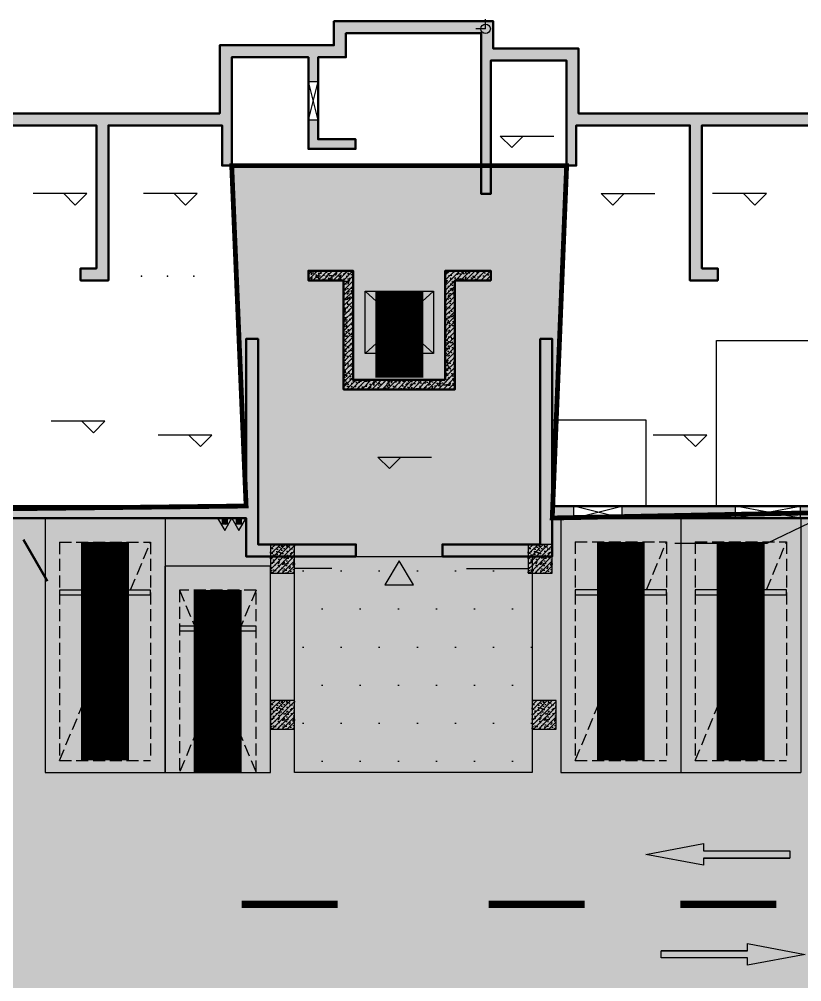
# Model space of a CAD drawing. Extents: x -1338203 to 1886333, y -530034 to 1031844.
# Drawn here: x 612019 to 628327, y 276688 to 296739 of the extents above; entities that cross this region are included whole.
import ezdxf

# ---------------------------------------------------------------- set-up
doc = ezdxf.new("R2010")
doc.units = 0
doc.header["$LTSCALE"] = 1000
doc.header["$MEASUREMENT"] = 0
doc.linetypes.add('A-001-平面B2$0$__DASH', pattern=[0.35, 0.25, -0.1])
doc.linetypes.add('DASH', pattern=[0.35, 0.25, -0.1])
for name, color, linetype in [('A-001-人防参照B1$0$WINDOW', 4, 'Continuous'), ('A-001-平面参照B1$0$0A-ELEV-PATT', 8, 'Continuous'), ('A-001-平面参照B1$0$AUDIT_D_220531184525-2', 40, 'Continuous'), ('A-001-车位参照B1$0$A-001-车位参照B1$0$0A-P-PKNG-CAR(B)', 21, 'Continuous'), ('A-15-平面B1$0$0A-A-SYMB-ELEV', 150, 'Continuous'), ('A-15-平面B1$0$0A-E-EVTR', 2, 'Continuous'), ('A-15-平面B1$0$0A-S-WALL', 255, 'Continuous'), ('A-15-平面B1$0$A-烟道风道', 57, 'Continuous'), ('p-a-core', 1, 'Continuous'), ('p-a-regular', 5, 'Continuous'), ('S-15-柱墙B1_1$0$0S-CW-HATCH', 251, 'Continuous'), ('S-15-柱墙B1_1$0$0S-CW-HATCH-UP', 251, 'Continuous'), ('S-15-柱墙B1_1$0$0S-S-HOLE', 55, 'Continuous'), ('S001地下一墙柱$0$S001地下一墙柱$0$0S-CC-LINE', 52, 'Continuous'), ('S001地下一墙柱$0$S001地下一墙柱$0$0S-CW-HATCH', 251, 'Continuous'), ('S001地下一墙柱$0$S001地下一墙柱$0$0S-CW-HATCH-UP', 251, 'Continuous'), ('中心线', 42, 'Continuous'), ('地面指向箭头', 7, 'Continuous'), ('负一层消火栓$0$0P-DIM-FH', 3, 'Continuous'), ('负一层消火栓$0$0P-EQUIP-FH', 7, 'Continuous')]:
    doc.layers.add(name, color=color, linetype=linetype)
doc.layers.add('A-15-平面B1$0$AAD-A-MARK', color=6, linetype='Continuous', plot=False)
doc.layers.add('p-a-mini', color=7, linetype='Continuous', true_color=0x0050ff)
doc.layers.add('p-h-walkable', color=7, linetype='Continuous', lineweight=70, true_color=0xf0f0f0)
doc.layers.add('S-15-柱墙B1_1$0$0S-CW-LINE', color=7, linetype='Continuous', lineweight=50)
pattern_1 = [(45, (1178660.714, 643508.46), (-53.0330086, 53.0330086), []), (50, (1178660.71, 643508.46), (215.178055, -18.82564), [22.5, -247.5]), (355, (1178660.71, 643508.46), (-41.6254, 225.65764), [18, -198]), (100.4514, (1178678.65, 643506.9), (173.552815, 206.83186), [19.12206, -210.342634]), (46.1842, (1178660.71, 643568.46), (320.17231, -49.6557), [33.75, -371.25]), (96.6356, (1178687.4, 643564.32), (280.39881, 292.23536), [28.68309, -315.5139]), (351.1842, (1178660.7, 643568.46), (280.39858, 292.23558), [27, -297]), (21, (1178690.71, 643553.46), (179.072116, -120.785667), [22.5, -247.5]), (326, (1178690.71, 643553.46), (72.9946, 217.54501), [18, -198]), (71.4514, (1178705.64, 643543.4), (252.06679, 96.75915), [19.12206, -210.342634]), (37.5, (1178660.714, 643508.46), (3.647957, 99.868156), [0, -195.6, 0, -201, 0, -198.75]), (7.5, (1178660.71, 643508.46), (78.920861, 118.323514), [0, -114.6, 0, -191.1, 0, -75.75]), (327.5, (1178593.814, 643508.46), (160.146731, -6.7664615), [0, -75, 0, -234, 0, -310.5]), (317.5, (1178563.81, 643508.46), (174.95585, 30.031495), [0, -97.5, 0, -155.4, 0, -220.5])]

# ---------------------------------------------------------------- blocks, each defined once
blk = doc.blocks.new('A-001-平面参照B1')
at = {"layer": 'A-001-平面参照B1$0$0A-ELEV-PATT'}
h = blk.add_hatch(dxfattribs=at)
h.set_pattern_fill('DOTS', color=256, scale=500)
h.set_pattern_definition([(0, (-766365.4, -306889.1), (396.875, 793.75), [0, -793.75])])
h.paths.add_polyline_path([(-143659, -25840), (-148609, -25840), (-148609, -21340), (-143659, -21340)])
at = {"layer": 'A-001-平面参照B1$0$AUDIT_D_220531184525-2', "ltscale": 0.002}
blk.add_lwpolyline([(-143659, -25840), (-148609, -25840), (-148609, -21340), (-143659, -21340)], close=True, dxfattribs=at)
blk = doc.blocks.new('A-001-人防参照B1')
at = {"layer": 'A-001-人防参照B1$0$WINDOW', "const_width": 50}
blk.add_lwpolyline([(-154260, -20990), (-153760, -21856)], dxfattribs=at)
blk = doc.blocks.new('负一层消火栓$0$$TwtSys$00000546')
h = blk.add_hatch()
h.set_pattern_fill('ANSI31', color=256, scale=200, style=0)
h.set_pattern_definition([(45, (-38543.802, -6670.83), (-17.67767, 17.67767), [])])
h.paths.add_polyline_path([(-65, 174), (65, 174), (65, 44), (-65, 44)])
for points in [[(0, 344), (-198, 0), (198, 0)], [(-65, 174), (65, 174), (65, 44), (-65, 44)]]:
    blk.add_lwpolyline(points, close=True)
blk = doc.blocks.new('负一层消火栓')
at = {"layer": '负一层消火栓$0$0P-DIM-FH'}
for p, q in [((-137869, -20640), (-138770, -21073)), ((-138770, -21073), (-140686, -21073))]:
    blk.add_line(p, q, dxfattribs=at)
at = {"layer": '负一层消火栓$0$0P-EQUIP-FH', "xscale": 0.75, "yscale": 0.75, "zscale": 0.75, "rotation": 180}
for p in [(-150065, -20540), (-149768, -20540)]:
    blk.add_blockref('负一层消火栓$0$$TwtSys$00000546', p, dxfattribs=at)
blk = doc.blocks.new('直行')
at = {"layer": '地面指向箭头'}
blk.add_hatch(color=251, dxfattribs=at).paths.add_polyline_path([(-29241, 4059962), (-29466, 4058762), (-29316, 4058762), (-29316, 4056961), (-29166, 4056961), (-29166, 4058762), (-29016, 4058762)])
at = {"layer": '地面指向箭头', "color": 251}
blk.add_lwpolyline([(-29316, 4058762), (-29316, 4056961), (-29316, 4058762), (-29316, 4058762), (-29466, 4058762), (-29241, 4059962), (-29016, 4058762), (-29166, 4058762), (-29166, 4056961), (-29316, 4056961), (-29316, 4056961)], dxfattribs=at)
blk = doc.blocks.new('A$C9cb663f1')
at = {"layer": '中心线', "color": 251, "const_width": 150}
for points in [[(204010, -83461), (206010, -83461)], [(209153, -83461), (211153, -83461)], [(213153, -83461), (215153, -83461)]]:
    blk.add_lwpolyline(points, dxfattribs=at)
at = {"layer": '地面指向箭头', "color": 251}
for p, rotation in [((4272392, -53179), 90), ((-3844214, -113743), 270)]:
    blk.add_blockref('直行', p, dxfattribs=dict(at, rotation=rotation))
blk = doc.blocks.new('A$C488321c4')
at = {"layer": '地面指向箭头'}
h = blk.add_hatch(color=251, dxfattribs=at)
h.dxf.hatch_style = 1
h.paths.add_polyline_path([(207590, -76805), (207290, -76305), (206990, -76805)])
at = {"layer": '地面指向箭头', "color": 251, "flags": 128}
blk.add_lwpolyline([(207590, -76805), (207290, -76305), (206990, -76805), (207590, -76805)], dxfattribs=at)
blk = doc.blocks.new('A-001-车位参照B1$0$A-001-车位参照B1$0$A-001-车位参照B1$0$A$C43AE5A3B')
at = {"color": 241}
blk.add_lwpolyline([(2500, 0), (2500, 4300), (300, 4300), (300, 0)], close=True, dxfattribs=at)
at = {"color": 241, "linetype": 'DASH'}
for points in [[(2200, 0), (2200, 3800), (600, 3800), (600, 0), (2200, 0)], [(600, 3800), (2200, 0)], [(2200, 3800), (600, 0)]]:
    blk.add_lwpolyline(points, dxfattribs=at)
at = {"color": 241}
blk.add_lwpolyline([(2200, 3050), (600, 3050), (600, 2950), (2200, 2950), (2200, 3050)], dxfattribs=at)
at = {"layer": 'p-a-mini', "ltscale": 0.002, "const_width": 1000}
blk.add_lwpolyline([(1400, 0), (1400, 3800)], dxfattribs=at)
blk = doc.blocks.new('A-15-平面B1')
at = {"layer": 'A-15-平面B1$0$0A-A-SYMB-ELEV'}
for p, q in [((32096, -2474), (31856, -2234)), ((31856, -2234), (32976, -2234)), ((32096, -2474), (32336, -2234)), ((23240, -3431), (22120, -3431)), ((23000, -3671), (22760, -3431)), ((23000, -3671), (23240, -3431)), ((25539, -3431), (24419, -3431)), ((25299, -3671), (25059, -3431)), ((25299, -3671), (25539, -3431)), ((34201, -3671), (33961, -3431)), ((33961, -3431), (35081, -3431)), ((34201, -3671), (34441, -3431)), ((37403, -3431), (36283, -3431)), ((37163, -3671), (36923, -3431)), ((37163, -3671), (37403, -3431)), ((23617, -8173), (22497, -8173)), ((23377, -8413), (23137, -8173)), ((23377, -8413), (23617, -8173)), ((25848, -8463), (24728, -8463)), ((25608, -8703), (25368, -8463)), ((25608, -8703), (25848, -8463)), ((36163, -8463), (35043, -8463)), ((35923, -8703), (35683, -8463)), ((35923, -8703), (36163, -8463)), ((29545, -9160), (29305, -8920)), ((29305, -8920), (30425, -8920)), ((29545, -9160), (29785, -8920))]:
    blk.add_line(p, q, dxfattribs=at)
at = {"layer": 'A-15-平面B1$0$0A-E-EVTR'}
for p, q in [((29043, -6761), (29043, -5465)), ((29043, -5465), (30463, -5465)), ((29043, -6761), (30463, -5465)), ((29043, -5465), (30463, -6761)), ((30463, -5465), (30463, -6761)), ((30463, -6761), (29043, -6761)), ((29327, -7085), (29327, -6923)), ((29327, -6923), (30179, -6923)), ((30179, -6923), (30179, -7085)), ((30179, -7085), (29327, -7085))]:
    blk.add_line(p, q, dxfattribs=at)
at = {"layer": 'A-15-平面B1$0$0A-S-WALL'}
for points in [[(28350, -11240), (27570, -11240)], [(31150, -11240), (32440, -11240)]]:
    blk.add_lwpolyline(points, dxfattribs=at)
at = {"layer": 'A-15-平面B1$0$A-烟道风道'}
for p in [(24377, -5150), (24925, -5150), (25472, -5150)]:
    blk.add_point(p, dxfattribs=at)
at = {"layer": 'A-15-平面B1$0$AAD-A-MARK'}
for q in [(31350, 0), (31350, 0), (31550, 200), (31550, 200)]:
    blk.add_line((31550, 0), q, dxfattribs=at)
blk.add_circle((31550, 0), 100, dxfattribs=at)
blk.add_circle((31550, 0), 100, dxfattribs=at)

msp = doc.modelspace()

# ---------------------------------------------------------------- hatches: boundary and pattern name
at = {"layer": 'p-h-walkable', "ltscale": 0.002}
h = msp.add_hatch(color=256, dxfattribs=at)
h.dxf.hatch_style = 1
h.paths.add_polyline_path([(514490.7, 277949.1), (514490.7, 273889.1), (520955.8, 273889.1), (534087.5, 256178.4), (538435.4, 250314.4), (543356.6, 253600.3), (543356.6, 247019.1), (549661, 247019.3), (549661, 243449.1), (545126, 243199.1), (545126, 237619.1), (557691, 237619.1), (557441, 242359.1), (578076.6, 242257.5), (578076.6, 244575.6), (585736.6, 244575.6), (585666.6, 241345.6), (590066.6, 241095.6), (590066.6, 238825.6), (593136.6, 238825.6), (593136.6, 241295.6), (598286.6, 241295.6), (598286.6, 244325.6), (613616.6, 244572.5), (613616.6, 241342.5), (618501.6, 241295.6), (618501.6, 238825.6), (621086.6, 238825.6), (621086.6, 241095.6), (626401.6, 241345.6), (626236.6, 244325.6), (640276.6, 244575.6), (640276.6, 286691), (623126.6, 286349.1), (623426.6, 293689.1), (616446.6, 293689.1), (616746.6, 286599.1), (595256.5, 286349.2), (595676.6, 293689.1), (588396.6, 293689.1), (588796.6, 286599.1), (572877.6, 286649.1), (571931.6, 275549.1), (564290.7, 275549.1), (564290.7, 277949.1), (551215.7, 278199.1), (551215.7, 287479.1), (544765.7, 287479.1), (544765.7, 278199.1), (518515.7, 278199.1), (518515.7, 287479.1), (512315.7, 287479.1), (512315.7, 278199.1)])
at = {"layer": 'S-15-柱墙B1_1$0$0S-CW-HATCH'}
h = msp.add_hatch(color=256, dxfattribs=at)
h.dxf.hatch_style = 1
h.paths.add_polyline_path([(623577.1, 286349.1), (623577.1, 286599.1), (623126.6, 286599.1), (623126.6, 290079.1), (622876.6, 290079.1), (622876.6, 285799.1), (620836.7, 285799.1), (620836.7, 285549.1), (623126.6, 285549.1), (623126.6, 286349.1)])
h.paths.add_polyline_path([(626945.6, 286349.1), (626945.6, 286599.1), (624577.1, 286599.1), (624577.1, 286349.1)])
h.paths.add_polyline_path([(618246.6, 294639.1), (618046.6, 294639.1), (618046.6, 294039.1), (619026.6, 294039.1), (619026.6, 294239.1), (618246.6, 294239.1)], flags=17)
h.paths.add_polyline_path([(593876.6, 294639.1), (593676.6, 294639.1), (593676.6, 294239.1), (592896.6, 294239.1), (592896.6, 294039.1), (593876.6, 294039.1)], flags=17)
h.paths.add_polyline_path([(578336.6, 292679), (578086.6, 292679), (578086.6, 286349.1), (578436.6, 286349), (578436.6, 286599.1), (578336.6, 286599.1), (578336.6, 291299.1), (578686.6, 291299.1), (578686.6, 291549.1), (578336.6, 291549.1)])
h.paths.add_polyline_path([(633586.6, 287999.1), (633836.6, 287999.1), (633836.6, 286899.1), (633586.6, 286899.1), (633586.6, 286599.1), (630361.6, 286599.1), (630361.6, 287539.1), (630111.6, 287539.1), (630111.6, 286599.1), (628295.6, 286599.1), (628295.6, 286349.1), (633836.6, 286349.1), (633836.6, 292679), (633586.6, 292679), (633586.6, 293379), (633836.6, 293379), (633836.6, 294779.1), (623676.6, 294779.1), (623676.6, 296129.1), (621896.6, 296129.1), (621896.6, 296699.1), (618576.6, 296699.1), (618576.6, 296199.1), (616196.6, 296199.1), (616196.6, 294779.1), (595726.6, 294779.1), (595726.6, 296199.1), (593346.6, 296199.1), (593346.6, 296699.1), (590026.6, 296699.1), (590026.6, 296129.1), (588246.6, 296129.1), (588246.6, 294779.1), (578086.6, 294779.1), (578086.6, 293379), (578336.6, 293379), (578336.6, 294529.1), (585676.6, 294529.1), (585676.6, 291549.1), (585346.6, 291549.1), (585346.6, 291299.1), (585926.6, 291299.1), (585926.6, 294529.1), (588296.6, 294529.1), (588296.6, 293689.1), (588496.6, 293689.1), (588496.6, 295879.1), (590076.6, 295879.1), (590076.6, 293099.1), (590276.6, 293099.1), (590276.6, 296449.1), (593096.6, 296449.1), (593096.6, 295949.1), (593676.6, 295949.1), (593676.6, 295439.1), (593876.6, 295439.1), (593876.6, 295949.1), (595476.6, 295949.1), (595476.6, 293689.1), (595676.6, 293689.1), (595676.6, 294529.1), (598046.6, 294529.1), (598046.6, 291299.1), (598626.6, 291299.1), (598626.6, 291549.1), (598296.6, 291549.1), (598296.6, 294529.1), (604237.1, 294529.1), (604237.1, 294779.1), (605037.1, 294779.1), (605037.1, 294529.1), (605636.6, 294529.1), (605636.6, 291549.1), (605286.6, 291549.1), (605286.6, 291299.1), (605886.6, 291299.1), (605886.6, 294529.1), (606036.6, 294529.1), (606036.6, 291299.1), (606636.6, 291299.1), (606636.6, 291549.1), (606286.6, 291549.1), (606286.6, 294529.1), (613626.6, 294529.1), (613626.6, 291549.1), (613296.6, 291549.1), (613296.6, 291299.1), (613876.6, 291299.1), (613876.6, 294529.1), (616246.6, 294529.1), (616246.6, 293689.1), (616446.6, 293689.1), (616446.6, 295949.1), (618046.6, 295949.1), (618046.6, 295439.1), (618246.6, 295439.1), (618246.6, 295949.1), (618826.6, 295949.1), (618826.6, 296449.1), (621646.6, 296449.1), (621646.6, 293099.1), (621846.6, 293099.1), (621846.6, 295879.1), (623426.6, 295879.1), (623426.6, 293689.1), (623626.6, 293689.1), (623626.6, 294529.1), (625996.6, 294529.1), (625996.6, 291299.1), (626576.6, 291299.1), (626576.6, 291549.1), (626246.6, 291549.1), (626246.6, 294529.1), (633586.6, 294529.1), (633586.6, 291549.1), (633236.6, 291549.1), (633236.6, 291299.1), (633586.6, 291299.1)])
h = msp.add_hatch(color=256, dxfattribs=at)
h.dxf.hatch_style = 1
h.paths.add_polyline_path([(620896.6, 289229.1), (618976.6, 289229.1), (618976.6, 291499.1), (618046.6, 291499.1), (618046.6, 291299.1), (618776.6, 291299.1), (618776.6, 289029.1), (621096.6, 289029.1), (621096.6, 291299.1), (621846.6, 291299.1), (621846.6, 291499.1), (620896.6, 291499.1)])
h = msp.add_hatch(color=256, dxfattribs=at)
h.dxf.hatch_style = 1
h.paths.add_polyline_path([(619036.7, 285549.1), (619036.7, 285799.1), (616996.6, 285799.1), (616996.6, 290079.1), (616746.6, 290079.1), (616746.6, 286599.1), (609761.6, 286599.1), (609761.6, 288449.1), (609511.6, 288449.1), (609511.6, 286599.1), (606286.6, 286599.1), (606286.6, 288929.1), (606036.6, 288929.1), (606036.6, 286599.1), (605886.6, 286599.1), (605886.6, 288929.1), (605636.6, 288929.1), (605636.6, 286599.1), (602411.6, 286599.1), (602411.6, 288449.1), (602161.6, 288449.1), (602161.6, 286599.1), (595176.6, 286599.1), (595176.6, 290079.1), (594926.6, 290079.1), (594926.6, 285799.1), (592886.7, 285799.1), (592886.7, 285549.1), (595176.6, 285549.1), (595176.6, 286349.1), (616746.6, 286349.1), (616746.6, 285549.1)])
at = {"layer": 'S-15-柱墙B1_1$0$0S-CW-HATCH-UP'}
h = msp.add_hatch(dxfattribs=at)
h.set_pattern_fill('钢筋混凝土', color=256, scale=30)
h.set_pattern_definition([(45, (1178660.714, 643508.46), (-53.0330086, 53.0330086), []), (50, (1178660.71, 643508.46), (215.178055, -18.82564), [22.5, -247.5]), (355, (1178660.71, 643508.46), (-41.6254, 225.65764), [18, -198]), (100.4514, (1178678.65, 643506.9), (173.552815, 206.83186), [19.12206, -210.342634]), (46.1842, (1178660.71, 643568.46), (320.17231, -49.6557), [33.75, -371.25]), (96.6356, (1178687.4, 643564.32), (280.39881, 292.23536), [28.68309, -315.5139]), (351.1842, (1178660.7, 643568.46), (280.39858, 292.23558), [27, -297]), (21, (1178690.71, 643553.46), (179.072116, -120.785667), [22.5, -247.5]), (326, (1178690.71, 643553.46), (72.9946, 217.545014), [18, -198]), (71.4514, (1178705.64, 643543.4), (252.06679, 96.75915), [19.12206, -210.342634]), (37.5, (1178660.714, 643508.46), (3.647957, 99.868156), [0, -195.6, 0, -201, 0, -198.75]), (7.5, (1178660.71, 643508.46), (78.920861, 118.323514), [0, -114.6, 0, -191.1, 0, -75.75]), (327.5, (1178593.814, 643508.46), (160.146731, -6.7664615), [0, -75, 0, -234, 0, -310.5]), (317.5, (1178563.81, 643508.46), (174.95585, 30.031495), [0, -97.5, 0, -155.4, 0, -220.5])])
h.paths.add_polyline_path([(623577.1, 286349.1), (623577.1, 286599.1), (623126.6, 286599.1), (623126.6, 290079.1), (622876.6, 290079.1), (622876.6, 285799.1), (620836.7, 285799.1), (620836.7, 285549.1), (623126.6, 285549.1), (623126.6, 286349.1)])
h.paths.add_polyline_path([(626945.6, 286349), (626945.6, 286599), (624577.1, 286599.1), (624577.1, 286349.1)])
h.paths.add_polyline_path([(618246.6, 294639.1), (618046.6, 294639.1), (618046.6, 294039.1), (619026.6, 294039.1), (619026.6, 294239.1), (618246.6, 294239.1)], flags=17)
h.paths.add_polyline_path([(593876.6, 294639.1), (593676.6, 294639.1), (593676.6, 294239.1), (592896.6, 294239.1), (592896.6, 294039.1), (593876.6, 294039.1)], flags=17)
h.paths.add_polyline_path([(578336.6, 292679), (578086.6, 292679), (578086.6, 286349.1), (578436.6, 286349), (578436.6, 286599.1), (578336.6, 286599.1), (578336.6, 291299.1), (578686.6, 291299.1), (578686.6, 291549.1), (578336.6, 291549.1)])
h.paths.add_polyline_path([(633586.6, 287999.1), (633836.6, 287999.1), (633836.6, 286899.1), (633586.6, 286899.1), (633586.6, 286599.1), (630361.6, 286599.1), (630361.6, 287539.1), (630111.6, 287539.1), (630111.6, 286599.1), (628295.6, 286599.1), (628295.6, 286349.1), (633836.6, 286349.1), (633836.6, 292679), (633586.6, 292679), (633586.6, 293379), (633836.6, 293379), (633836.6, 294779.1), (623676.6, 294779.1), (623676.6, 296129.1), (621896.6, 296129.1), (621896.6, 296699.1), (618576.6, 296699.1), (618576.6, 296199.1), (616196.6, 296199.1), (616196.6, 294779.1), (595726.6, 294779.1), (595726.6, 296199.1), (593346.6, 296199.1), (593346.6, 296699.1), (590026.6, 296699.1), (590026.6, 296129.1), (588246.6, 296129.1), (588246.6, 294779.1), (578086.6, 294779.1), (578086.6, 293379), (578336.6, 293379), (578336.6, 294529.1), (585676.6, 294529.1), (585676.6, 291549.1), (585346.6, 291549.1), (585346.6, 291299.1), (585926.6, 291299.1), (585926.6, 294529.1), (588296.6, 294529.1), (588296.6, 293689.1), (588496.6, 293689.1), (588496.6, 295879.1), (590076.6, 295879.1), (590076.6, 293099.1), (590276.6, 293099.1), (590276.6, 296449.1), (593096.6, 296449.1), (593096.6, 295949.1), (593676.6, 295949.1), (593676.6, 295439.1), (593876.6, 295439.1), (593876.6, 295949.1), (595476.6, 295949.1), (595476.6, 293689.1), (595676.6, 293689.1), (595676.6, 294529.1), (598046.6, 294529.1), (598046.6, 291299.1), (598626.6, 291299.1), (598626.6, 291549.1), (598296.6, 291549.1), (598296.6, 294529.1), (604237.1, 294529.1), (604237.1, 294779.1), (605037.1, 294779.1), (605037.1, 294529.1), (605636.6, 294529.1), (605636.6, 291549.1), (605286.6, 291549.1), (605286.6, 291299.1), (605886.6, 291299.1), (605886.6, 294529.1), (606036.6, 294529.1), (606036.6, 291299.1), (606636.6, 291299.1), (606636.6, 291549.1), (606286.6, 291549.1), (606286.6, 294529.1), (613626.6, 294529.1), (613626.6, 291549.1), (613296.6, 291549.1), (613296.6, 291299.1), (613876.6, 291299.1), (613876.6, 294529.1), (616246.6, 294529.1), (616246.6, 293689.1), (616446.6, 293689.1), (616446.6, 295949.1), (618046.6, 295949.1), (618046.6, 295439.1), (618246.6, 295439.1), (618246.6, 295949.1), (618826.6, 295949.1), (618826.6, 296449.1), (621646.6, 296449.1), (621646.6, 293099.1), (621846.6, 293099.1), (621846.6, 295879.1), (623426.6, 295879.1), (623426.6, 293689.1), (623626.6, 293689.1), (623626.6, 294529.1), (625996.6, 294529.1), (625996.6, 291299.1), (626576.6, 291299.1), (626576.6, 291549.1), (626246.6, 291549.1), (626246.6, 294529.1), (633586.6, 294529.1), (633586.6, 291549.1), (633236.6, 291549.1), (633236.6, 291299.1), (633586.6, 291299.1)])
h = msp.add_hatch(dxfattribs=at)
h.set_pattern_fill('钢筋混凝土', color=256, scale=30)
h.set_pattern_definition(pattern_1)
h.paths.add_polyline_path([(620896.6, 289229.1), (618976.6, 289229.1), (618976.6, 291499.1), (618046.6, 291499.1), (618046.6, 291299.1), (618776.6, 291299.1), (618776.6, 289029.1), (621096.6, 289029.1), (621096.6, 291299.1), (621846.6, 291299.1), (621846.6, 291499.1), (620896.6, 291499.1)])
h = msp.add_hatch(dxfattribs=at)
h.set_pattern_fill('钢筋混凝土', color=256, scale=30)
h.set_pattern_definition(pattern_1)
h.paths.add_polyline_path([(619036.7, 285549.1), (619036.7, 285799.1), (616996.6, 285799.1), (616996.6, 290079.1), (616746.6, 290079.1), (616746.6, 286599.1), (609761.6, 286599.1), (609761.6, 288449.1), (609511.6, 288449.1), (609511.6, 286599.1), (606286.6, 286599.1), (606286.6, 288929.1), (606036.6, 288929.1), (606036.6, 286599.1), (605886.6, 286599.1), (605886.6, 288929.1), (605636.6, 288929.1), (605636.6, 286599.1), (602411.6, 286599.1), (602411.6, 288449.1), (602161.6, 288449.1), (602161.6, 286599.1), (595176.6, 286599.1), (595176.6, 290079.1), (594926.6, 290079.1), (594926.6, 285799.1), (592886.7, 285799.1), (592886.7, 285549.1), (595176.6, 285549.1), (595176.6, 286349.1), (616746.6, 286349.1), (616746.6, 285549.1)])
at = {"layer": 'S001地下一墙柱$0$S001地下一墙柱$0$0S-CW-HATCH'}
h = msp.add_hatch(color=256, dxfattribs=at)
h.dxf.hatch_style = 1
h.paths.add_polyline_path([(617756.6, 285799.1), (617256.6, 285799.1), (617256.6, 285199.1), (617756.6, 285199.1)])
h = msp.add_hatch(color=256, dxfattribs=at)
h.dxf.hatch_style = 1
h.paths.add_polyline_path([(623126.6, 285799.1), (622626.6, 285799.1), (622626.6, 285199.1), (623126.6, 285199.1)])
h = msp.add_hatch(color=256, dxfattribs=at)
h.dxf.hatch_style = 1
h.paths.add_polyline_path([(617756.6, 282549.1), (617256.6, 282549.1), (617256.6, 281949.1), (617756.6, 281949.1)])
h = msp.add_hatch(color=256, dxfattribs=at)
h.dxf.hatch_style = 1
h.paths.add_polyline_path([(623206.6, 282549.1), (622706.6, 282549.1), (622706.6, 281949.1), (623206.6, 281949.1)])
at = {"layer": 'S001地下一墙柱$0$S001地下一墙柱$0$0S-CW-HATCH-UP'}
h = msp.add_hatch(dxfattribs=at)
h.set_pattern_fill('钢筋混凝土', color=256, scale=30)
h.set_pattern_definition([(45, (650067.33, 294750.8), (-53.03301, 53.03301), []), (50, (650067.33, 294750.8), (215.1781, -18.8256), [22.5, -247.5]), (355, (650067.33, 294750.8), (-41.6254, 225.6576), [18, -198]), (100.4514, (650085.26, 294749.23), (173.5528, 206.8319), [19.122, -210.3426]), (46.1842, (650067.33, 294810.8), (320.1723, -49.6557), [33.75, -371.25]), (96.6356, (650094, 294806.66), (280.3988, 292.2354), [28.683, -315.514]), (351.1842, (650067.33, 294810.8), (280.3986, 292.2356), [27, -297]), (21, (650097.33, 294795.8), (179.0721, -120.7857), [22.5, -247.5]), (326, (650097.33, 294795.8), (72.9946, 217.545), [18, -198]), (71.4514, (650112.25, 294785.74), (252.0668, 96.7591), [19.122, -210.3426]), (37.5, (650067.33, 294750.8), (3.64796, 99.86816), [0, -195.6, 0, -201, 0, -198.75]), (7.5, (650067.33, 294750.8), (78.92086, 118.3235), [0, -114.6, 0, -191.1, 0, -75.75]), (327.5, (650000.43, 294750.8), (160.14673, -6.76646), [0, -75, 0, -234, 0, -310.5]), (317.5, (649970.43, 294750.8), (174.95585, 30.0315), [0, -97.5, 0, -155.4, 0, -220.5])])
h.paths.add_polyline_path([(617756.6, 285799.1), (617256.6, 285799.1), (617256.6, 285199.1), (617756.6, 285199.1)])
h = msp.add_hatch(dxfattribs=at)
h.set_pattern_fill('钢筋混凝土', color=256, scale=30)
h.set_pattern_definition([(45, (655437.33, 294750.8), (-53.03301, 53.03301), []), (50, (655437.33, 294750.8), (215.1781, -18.8256), [22.5, -247.5]), (355, (655437.33, 294750.8), (-41.6254, 225.6576), [18, -198]), (100.4514, (655455.26, 294749.23), (173.5528, 206.8319), [19.122, -210.3426]), (46.1842, (655437.33, 294810.8), (320.1723, -49.6557), [33.75, -371.25]), (96.6356, (655464, 294806.66), (280.3988, 292.2354), [28.683, -315.514]), (351.1842, (655437.33, 294810.8), (280.3986, 292.2356), [27, -297]), (21, (655467.33, 294795.8), (179.0721, -120.7857), [22.5, -247.5]), (326, (655467.33, 294795.8), (72.9946, 217.545), [18, -198]), (71.4514, (655482.25, 294785.74), (252.0668, 96.7591), [19.122, -210.3426]), (37.5, (655437.33, 294750.8), (3.64796, 99.86816), [0, -195.6, 0, -201, 0, -198.75]), (7.5, (655437.33, 294750.8), (78.92086, 118.3235), [0, -114.6, 0, -191.1, 0, -75.75]), (327.5, (655370.43, 294750.8), (160.14673, -6.76646), [0, -75, 0, -234, 0, -310.5]), (317.5, (655340.43, 294750.8), (174.95585, 30.0315), [0, -97.5, 0, -155.4, 0, -220.5])])
h.paths.add_polyline_path([(623126.6, 285799.1), (622626.6, 285799.1), (622626.6, 285199.1), (623126.6, 285199.1)])
h = msp.add_hatch(dxfattribs=at)
h.set_pattern_fill('钢筋混凝土', color=256, scale=30)
h.set_pattern_definition([(45, (650067.33, 291500.8), (-53.03301, 53.03301), []), (50, (650067.33, 291500.8), (215.1781, -18.8256), [22.5, -247.5]), (355, (650067.33, 291500.8), (-41.6254, 225.6576), [18, -198]), (100.4514, (650085.26, 291499.23), (173.5528, 206.8319), [19.122, -210.3426]), (46.1842, (650067.33, 291560.8), (320.1723, -49.6557), [33.75, -371.25]), (96.6356, (650094, 291556.66), (280.3988, 292.2354), [28.683, -315.514]), (351.1842, (650067.33, 291560.8), (280.3986, 292.2356), [27, -297]), (21, (650097.33, 291545.8), (179.0721, -120.7857), [22.5, -247.5]), (326, (650097.33, 291545.8), (72.9946, 217.545), [18, -198]), (71.4514, (650112.25, 291535.74), (252.0668, 96.7591), [19.122, -210.3426]), (37.5, (650067.33, 291500.8), (3.64796, 99.86816), [0, -195.6, 0, -201, 0, -198.75]), (7.5, (650067.33, 291500.8), (78.92086, 118.3235), [0, -114.6, 0, -191.1, 0, -75.75]), (327.5, (650000.43, 291500.8), (160.14673, -6.76646), [0, -75, 0, -234, 0, -310.5]), (317.5, (649970.43, 291500.8), (174.95585, 30.0315), [0, -97.5, 0, -155.4, 0, -220.5])])
h.paths.add_polyline_path([(617756.6, 282549.1), (617256.6, 282549.1), (617256.6, 281949.1), (617756.6, 281949.1)])
h = msp.add_hatch(dxfattribs=at)
h.set_pattern_fill('钢筋混凝土', color=256, scale=30)
h.set_pattern_definition([(45, (655517.33, 291500.8), (-53.03301, 53.03301), []), (50, (655517.33, 291500.8), (215.1781, -18.8256), [22.5, -247.5]), (355, (655517.33, 291500.8), (-41.6254, 225.6576), [18, -198]), (100.4514, (655535.26, 291499.23), (173.5528, 206.8319), [19.122, -210.3426]), (46.1842, (655517.33, 291560.8), (320.1723, -49.6557), [33.75, -371.25]), (96.6356, (655544, 291556.66), (280.3988, 292.2354), [28.683, -315.514]), (351.1842, (655517.33, 291560.8), (280.3986, 292.2356), [27, -297]), (21, (655547.33, 291545.8), (179.0721, -120.7857), [22.5, -247.5]), (326, (655547.33, 291545.8), (72.9946, 217.545), [18, -198]), (71.4514, (655562.25, 291535.74), (252.0668, 96.7591), [19.122, -210.3426]), (37.5, (655517.33, 291500.8), (3.64796, 99.86816), [0, -195.6, 0, -201, 0, -198.75]), (7.5, (655517.33, 291500.8), (78.92086, 118.3235), [0, -114.6, 0, -191.1, 0, -75.75]), (327.5, (655450.43, 291500.8), (160.14673, -6.76646), [0, -75, 0, -234, 0, -310.5]), (317.5, (655420.43, 291500.8), (174.95585, 30.0315), [0, -97.5, 0, -155.4, 0, -220.5])])
h.paths.add_polyline_path([(623206.6, 282549.1), (622706.6, 282549.1), (622706.6, 281949.1), (623206.6, 281949.1)])

# ---------------------------------------------------------------- linework, layer by layer
for p, q in [((612556.5, 286349.1), (612556.5, 281049.1)), ((612556.5, 286349.1), (615056.5, 286349.1)), ((615056.5, 286349.1), (615056.5, 281049.1)), ((623306, 286349.4), (623306, 281049.4)), ((623306, 286349.4), (625806, 286349.4)), ((625806, 286349.4), (625806, 281049.4)), ((625806.5, 286349.3), (625806.5, 281049.3)), ((625806.5, 286349.3), (628306.5, 286349.3)), ((628306.5, 286349.3), (628306.5, 281049.3)), ((612556.5, 281049.1), (615056.5, 281049.1)), ((623306, 281049.4), (625806, 281049.4)), ((625806.5, 281049.3), (628306.5, 281049.3))]:
    msp.add_line(p, q)
at = {"linetype": 'A-001-平面B2$0$__DASH'}
for p, q in [((612856.5, 285849.1), (614756.5, 285849.1)), ((612856.5, 285849.1), (612856.5, 281299.1)), ((614756.5, 285849.1), (614756.5, 281299.1)), ((623606, 285849.4), (625506, 285849.4)), ((623606, 285849.4), (623606, 281299.4)), ((625506, 285849.4), (625506, 281299.4)), ((626106.5, 285849.3), (628006.5, 285849.3)), ((626106.5, 285849.3), (626106.5, 281299.3)), ((628006.5, 285849.3), (628006.5, 281299.3)), ((612856.5, 281299.1), (614756.5, 281299.1)), ((623606, 281299.4), (625506, 281299.4)), ((626106.5, 281299.3), (628006.5, 281299.3))]:
    msp.add_line(p, q, dxfattribs=at)
at = {"color": 3, "flags": 128}
msp.add_lwpolyline([(595176.6, 286345.8), (616746.6, 286345.8), (616746.6, 285545.8), (623126.6, 285545.8), (623126.6, 288395.8), (625076.6, 288395.8), (625076.6, 286595.8), (626546.6, 286595.8), (626546.6, 290045.8), (633836.6, 290045.8), (633836.6, 286345.8), (634736.6, 286345.8), (634736.6, 294775.8), (633836.6, 294775.8), (623676.6, 294775.8), (623676.6, 296125.8), (621896.6, 296125.8), (621896.6, 296695.8), (618576.6, 296695.8), (618576.6, 296195.8), (616196.6, 296195.8), (616196.6, 294775.8), (605536.6, 294775.8)], dxfattribs=at)
at = {"linetype": 'A-001-平面B2$0$__DASH'}
for points in [[(612856.5, 281299.1), (614756.5, 285849.1)], [(623606, 281299.4), (625506, 285849.4)], [(626106.5, 281299.3), (628006.5, 285849.3)]]:
    msp.add_lwpolyline(points, dxfattribs=at)
for points in [[(614756.5, 284849.1), (612856.5, 284849.1), (612856.5, 284749.1), (614756.5, 284749.1)], [(625506, 284849.4), (623606, 284849.4), (623606, 284749.4), (625506, 284749.4)], [(628006.5, 284849.3), (626106.5, 284849.3), (626106.5, 284749.3), (628006.5, 284749.3)]]:
    msp.add_lwpolyline(points, close=True)
at = {"layer": 'p-a-core', "ltscale": 0.002, "const_width": 1000}
msp.add_lwpolyline([(619940.1, 291074.1), (619940.1, 289274.1)], dxfattribs=at)
at = {"layer": 'p-a-regular', "ltscale": 0.002, "const_width": 1000}
for points in [[(613806.5, 285849.1), (613806.5, 281299.1)], [(624556, 285849.4), (624556, 281299.4)], [(627056.5, 285849.3), (627056.5, 281299.3)]]:
    msp.add_lwpolyline(points, dxfattribs=at)
at = {"layer": 'p-h-walkable', "ltscale": 0.002, "const_width": 100}
msp.add_lwpolyline([(640276.6, 244575.6), (640276.6, 286691), (623126.6, 286349.1), (623426.6, 293689.1), (616446.6, 293689.1), (616746.6, 286599.1), (595256.5, 286349.2), (595676.6, 293689.1), (588396.6, 293689.1), (588796.6, 286599.1), (572877.6, 286649.1), (571931.6, 275549.1)], dxfattribs=at)
at = {"layer": 'S-15-柱墙B1_1$0$0S-CW-LINE'}
for points in [[(633836.6, 294779.1), (623676.6, 294779.1), (623676.6, 296129.1), (621896.6, 296129.1), (621896.6, 296699.1), (618576.6, 296699.1), (618576.6, 296199.1), (616196.6, 296199.1), (616196.6, 294779.1), (595726.6, 294779.1)], [(606286.6, 294529.1), (613626.6, 294529.1), (613626.6, 291549.1), (613296.6, 291549.1), (613296.6, 291299.1), (613876.6, 291299.1), (613876.6, 294529.1), (616246.6, 294529.1), (616246.6, 293689.1), (616446.6, 293689.1), (616446.6, 295949.1), (618046.6, 295949.1), (618046.6, 294039.1), (619026.6, 294039.1), (619026.6, 294239.1), (618246.6, 294239.1), (618246.6, 295949.1), (618826.6, 295949.1), (618826.6, 296449.1), (621646.6, 296449.1), (621646.6, 293099.1), (621846.6, 293099.1), (621846.6, 295879.1), (623426.6, 295879.1), (623426.6, 293689.1), (623626.6, 293689.1), (623626.6, 294529.1), (625996.6, 294529.1), (625996.6, 291299.1), (626576.6, 291299.1), (626576.6, 291549.1), (626246.6, 291549.1), (626246.6, 294529.1), (633586.6, 294529.1)], [(630111.6, 286599.1), (623126.6, 286599.1), (623126.6, 290079.1), (622876.6, 290079.1), (622876.6, 285799.1), (620836.7, 285799.1), (620836.7, 285549.1), (623126.6, 285549.1), (623126.6, 286349.1), (633836.6, 286349.1)]]:
    msp.add_lwpolyline(points, dxfattribs=at)
msp.add_lwpolyline([(620896.6, 289229.1), (618976.6, 289229.1), (618976.6, 291499.1), (618046.6, 291499.1), (618046.6, 291299.1), (618776.6, 291299.1), (618776.6, 289029.1), (621096.6, 289029.1), (621096.6, 291299.1), (621846.6, 291299.1), (621846.6, 291499.1), (620896.6, 291499.1)], close=True, dxfattribs=at)
at = {"layer": 'S-15-柱墙B1_1$0$0S-CW-LINE', "flags": 128}
msp.add_lwpolyline([(595176.6, 286349.1), (616746.6, 286349.1), (616746.6, 285549.1), (619036.7, 285549.1), (619036.7, 285799.1), (616996.6, 285799.1), (616996.6, 290079.1), (616746.6, 290079.1), (616746.6, 286599.1), (609761.6, 286599.1)], dxfattribs=at)
at = {"layer": 'S-15-柱墙B1_1$0$0S-S-HOLE'}
for p, q in [((618046.6, 294639.1), (618246.6, 295439.1)), ((618246.6, 294639.1), (618046.6, 295439.1)), ((623577.1, 286349.1), (624577.1, 286599.1)), ((624577.1, 286349.1), (623577.1, 286599.1)), ((626945.6, 286349), (628295.6, 286599.1)), ((628295.6, 286349.1), (626945.6, 286599))]:
    msp.add_line(p, q, dxfattribs=at)
for points in [[(618046.6, 295439.1), (618246.6, 295439.1), (618246.6, 294639.1), (618046.6, 294639.1)], [(623577.1, 286599.1), (624577.1, 286599.1), (624577.1, 286349.1), (623577.1, 286349.1)], [(626945.6, 286599), (628295.6, 286599.1), (628295.6, 286349.1), (626945.6, 286349)]]:
    msp.add_lwpolyline(points, close=True, dxfattribs=at)
at = {"layer": 'S001地下一墙柱$0$S001地下一墙柱$0$0S-CC-LINE'}
for points in [[(617756.6, 285799.1), (617256.6, 285799.1), (617256.6, 285199.1), (617756.6, 285199.1)], [(623126.6, 285799.1), (622626.6, 285799.1), (622626.6, 285199.1), (623126.6, 285199.1)], [(617756.6, 282549.1), (617256.6, 282549.1), (617256.6, 281949.1), (617756.6, 281949.1)], [(623206.6, 282549.1), (622706.6, 282549.1), (622706.6, 281949.1), (623206.6, 281949.1)]]:
    msp.add_lwpolyline(points, close=True, dxfattribs=at)

# ---------------------------------------------------------------- block references
for name in ['A-001-平面参照B1', 'A-001-人防参照B1']:
    msp.add_blockref(name, (766365.4, 306889.1))
at = {"ltscale": 0.002}
for name, p in [('负一层消火栓', (766365.4, 306889.1)), ('A-15-平面B1', (590186.6, 296539.1)), ('A$C488321c4', (412646.2, 361761.3)), ('A$C9cb663f1', (412646.2, 361761.3))]:
    msp.add_blockref(name, p, dxfattribs=at)
at = {"layer": 'A-001-车位参照B1$0$A-001-车位参照B1$0$0A-P-PKNG-CAR(B)'}
msp.add_blockref('A-001-车位参照B1$0$A-001-车位参照B1$0$A-001-车位参照B1$0$A$C43AE5A3B', (614756.2, 281048.9), dxfattribs=at)

doc.saveas('drawing.dxf')
